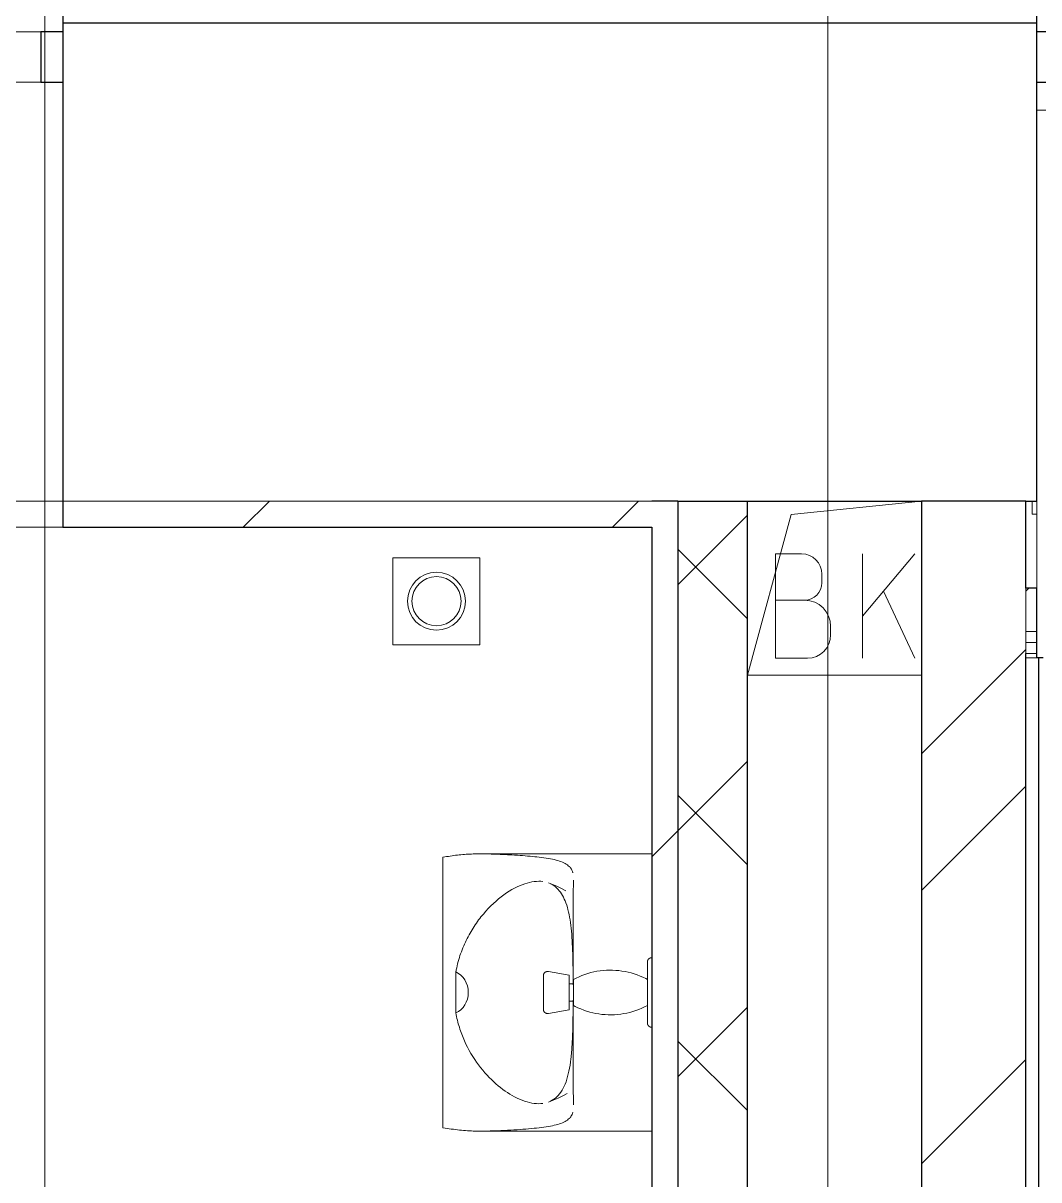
# Model space of a CAD drawing. Header units: millimetres. Extents: x -259809 to 472825, y -397243 to 31861.
# Drawn here: x 293846 to 295014, y -356433 to -355102 of the extents above; entities that cross this region are included whole.
import ezdxf

# ---------------------------------------------------------------- set-up
doc = ezdxf.new("R2010")
doc.units = ezdxf.units.MM
doc.linetypes.add('ADSK_Линия сетки', pattern=[25, 20, -2.5, 0, -2.5])
for name, color, linetype, lineweight in [('_ Окна', 252, 'Continuous', 30), ('Ограждение', 252, 'Continuous', 9), ('Оси', 252, 'Continuous', 9), ('Перекрытие', 252, 'Continuous', 18), ('Сантехника', 252, 'Continuous', 18), ('Стены внутренние', 252, 'Continuous', 18), ('Стены наружные', 252, 'Continuous', 18), ('Стены штриховка', 7, 'Continuous', 9)]:
    doc.layers.add(name, color=color, linetype=linetype, lineweight=lineweight)

# ---------------------------------------------------------------- blocks, each defined once
blk = doc.blocks.new('3 этаж')
at = {"color": 251, "lineweight": 18, "true_color": 0x636466}
for p, q in [((294729, -2978.6), (294878.8, -2963.4)), ((294678.8, -3163.4), (294729, -2978.6)), ((294741.1, -3023.9), (294711.1, -3023.9)), ((294711.1, -3023.9), (294711.1, -3143.9)), ((294871.1, -3023.9), (294811.1, -3095.4)), ((294811.1, -3143.9), (294811.1, -3023.9)), ((294764.5, -3057.2), (294764.5, -3047.2)), ((294871.1, -3143.9), (294835.2, -3066.8)), ((294744.5, -3077.2), (294711.1, -3077.2)), ((294774.5, -3117.2), (294774.5, -3107.2)), ((294711.1, -3143.9), (294747.8, -3143.9)), ((294878.8, -3163.4), (294678.8, -3163.4))]:
    blk.add_line(p, q, dxfattribs=at)
for centre, radius, start, end in [((294741.1, -3047.2), 23.3, 0, 90), ((294744.5, -3057.2), 20, 270, 0), ((294744.5, -3107.2), 30, 0, 90), ((294747.8, -3117.2), 26.7, 270, 0)]:
    blk.add_arc(centre, radius, start, end, dxfattribs=at)
at = {"layer": '_ Окна', "color": 251, "lineweight": 18, "true_color": 0x636466}
for p, q in [((293866.8, -2423.4), (293807.3, -2423.4)), ((293866.8, -2481.4), (293866.8, -2423.4)), ((293828.8, -2481.4), (293866.8, -2481.4))]:
    blk.add_line(p, q, dxfattribs=at)
at = {"layer": '_ Окна', "color": 251, "true_color": 0x636466}
for p, q in [((293891.8, -2423.4), (293866.8, -2423.4)), ((293866.8, -2423.4), (293866.8, -2481.4)), ((295036.4, -2423.4), (295011.4, -2423.4)), ((293866.8, -2481.4), (293891.8, -2481.4)), ((295011.4, -2481.4), (295036.4, -2481.4))]:
    blk.add_line(p, q, dxfattribs=at)
at = {"layer": 'Ограждение', "color": 251, "true_color": 0x636466}
for p, q in [((296711.4, -2513.4), (295011.4, -2513.4)), ((295011.4, -3063.4), (295011.4, -2963.4))]:
    blk.add_line(p, q, dxfattribs=at)
at = {"layer": 'Оси', "color": 251, "linetype": 'ADSK_Линия сетки', "ltscale": 200, "true_color": 0x636466}
for p, q in [((293871.4, -263.4), (293871.4, -30119.6)), ((294771.4, -263.4), (294771.4, -30119.6)), ((314038.7, -2963.4), (237099.1, -2963.4))]:
    blk.add_line(p, q, dxfattribs=at)
at = {"layer": 'Перекрытие', "color": 251, "true_color": 0x636466}
blk.add_line((294878.8, -3163.4), (294678.8, -3163.4), dxfattribs=at)
at = {"layer": 'Сантехника', "color": 251, "true_color": 0x636466}
for p, q in [((294271.4, -3028.4), (294271.4, -3128.4)), ((294371.4, -3028.4), (294271.4, -3028.4)), ((294371.4, -3128.4), (294371.4, -3028.4)), ((294271.4, -3128.4), (294371.4, -3128.4)), ((294328.8, -3684), (294328.8, -3372.9)), ((294568.8, -3369), (294371.7, -3369)), ((294454.1, -3403.9), (294450.1, -3402.4)), ((294459.6, -3406.2), (294454.1, -3403.9)), ((294465, -3408.8), (294459.6, -3406.2)), ((294470.2, -3411.6), (294465, -3408.8)), ((294478.6, -3418.4), (294478.6, -3519.8)), ((294563.8, -3493), (294563.9, -3492.8)), ((294563.8, -3493.2), (294563.8, -3493)), ((294563.8, -3493.4), (294563.8, -3493.2)), ((294563.8, -3493.5), (294563.8, -3493.4)), ((294563.8, -3493.4), (294563.8, -3493.5)), ((294563.8, -3493.6), (294563.8, -3493.5)), ((294563.8, -3493.5), (294563.8, -3493.6)), ((294563.8, -3493.7), (294563.8, -3493.6)), ((294563.8, -3493.6), (294563.8, -3493.7)), ((294563.8, -3494), (294563.8, -3493.7)), ((294563.8, -3493.7), (294563.8, -3493.9)), ((294563.8, -3493.9), (294563.8, -3494.1)), ((294563.8, -3494.2), (294563.8, -3494)), ((294563.8, -3494.1), (294563.8, -3494.4)), ((294563.8, -3494.5), (294563.8, -3494.2)), ((294563.8, -3494.4), (294563.8, -3494.8)), ((294563.8, -3494.9), (294563.8, -3494.5)), ((294563.8, -3494.8), (294563.8, -3495.2)), ((294563.8, -3495.3), (294563.8, -3494.9)), ((294563.8, -3495.2), (294563.8, -3495.7)), ((294563.8, -3495.8), (294563.8, -3495.3)), ((294563.8, -3495.7), (294563.8, -3496.2)), ((294563.8, -3496.4), (294563.8, -3495.8)), ((294563.8, -3496.2), (294563.8, -3496.8)), ((294563.8, -3496.9), (294563.8, -3496.4)), ((294563.8, -3496.8), (294563.8, -3497.4)), ((294563.8, -3497.6), (294563.8, -3496.9)), ((294563.8, -3497.4), (294563.8, -3498.1)), ((294563.8, -3498.3), (294563.8, -3497.6)), ((294563.8, -3498.1), (294563.8, -3498.8)), ((294563.8, -3499), (294563.8, -3498.3)), ((294563.8, -3498.8), (294563.8, -3499.6)), ((294563.8, -3499.8), (294563.8, -3499)), ((294563.9, -3492.5), (294564, -3492.3)), ((294563.9, -3492.6), (294563.9, -3492.5)), ((294563.9, -3492.8), (294563.9, -3492.6)), ((294564, -3492.1), (294564.1, -3491.9)), ((294564, -3492.3), (294564, -3492.1)), ((294564.1, -3491.7), (294564.2, -3491.5)), ((294564.1, -3491.9), (294564.1, -3491.7)), ((294564.2, -3491.5), (294564.3, -3491.3)), ((294564.3, -3491.3), (294564.4, -3491.1)), ((294564.4, -3491.1), (294564.5, -3491)), ((294564.5, -3491), (294564.6, -3490.8)), ((294564.6, -3490.8), (294564.7, -3490.6)), ((294564.7, -3490.6), (294564.8, -3490.5)), ((294564.8, -3490.5), (294564.9, -3490.3)), ((294564.9, -3490.3), (294565.1, -3490.1)), ((294565.1, -3490.1), (294565.2, -3490)), ((294565.2, -3490), (294565.3, -3489.9)), ((294565.3, -3489.9), (294565.5, -3489.7)), ((294565.5, -3489.7), (294565.6, -3489.6)), ((294565.6, -3489.6), (294565.8, -3489.5)), ((294565.8, -3489.5), (294566, -3489.3)), ((294566, -3489.3), (294566.1, -3489.2)), ((294566.1, -3489.2), (294566.3, -3489.1)), ((294566.3, -3489.1), (294566.5, -3489)), ((294566.5, -3489), (294566.6, -3488.9)), ((294566.6, -3488.9), (294566.8, -3488.9)), ((294566.8, -3488.9), (294567, -3488.8)), ((294567, -3488.8), (294567.2, -3488.7)), ((294567.2, -3488.7), (294567.4, -3488.7)), ((294567.4, -3488.7), (294567.6, -3488.6)), ((294567.6, -3488.6), (294567.8, -3488.6)), ((294567.8, -3488.6), (294568, -3488.5)), ((294568, -3488.5), (294568.2, -3488.5)), ((294568.2, -3488.5), (294568.4, -3488.5)), ((294568.4, -3488.5), (294568.6, -3488.5)), ((294568.6, -3488.5), (294568.8, -3488.4)), ((294568.8, -3488.4), (294568.8, -3488.4)), ((294343.7, -3528.4), (294343.7, -3504.9)), ((294444.3, -3508.4), (294444.4, -3508.2)), ((294444.3, -3508.6), (294444.3, -3508.4)), ((294444.3, -3508.8), (294444.3, -3508.6)), ((294444.3, -3509), (294444.3, -3508.8)), ((294444.3, -3509.2), (294444.3, -3509)), ((294444.3, -3509.3), (294444.3, -3509.2)), ((294444.3, -3509.2), (294444.3, -3509.2)), ((294444.3, -3509.2), (294444.3, -3509.2)), ((294444.3, -3509.2), (294444.3, -3509.3)), ((294444.3, -3509.4), (294444.3, -3509.3)), ((294444.3, -3509.3), (294444.3, -3509.3)), ((294444.3, -3509.3), (294444.3, -3509.4)), ((294444.3, -3509.5), (294444.3, -3509.4)), ((294444.3, -3509.4), (294444.3, -3509.6)), ((294444.3, -3509.6), (294444.3, -3509.5)), ((294444.3, -3509.8), (294444.3, -3509.6)), ((294444.3, -3509.6), (294444.3, -3509.7)), ((294444.3, -3509.7), (294444.3, -3509.9)), ((294444.3, -3510), (294444.3, -3509.8)), ((294444.3, -3509.9), (294444.3, -3510.2)), ((294444.3, -3510.2), (294444.3, -3510)), ((294444.3, -3510.5), (294444.3, -3510.2)), ((294444.3, -3510.2), (294444.3, -3510.4)), ((294444.3, -3510.4), (294444.3, -3510.7)), ((294444.3, -3510.8), (294444.3, -3510.5)), ((294444.3, -3510.7), (294444.3, -3511)), ((294444.3, -3511.1), (294444.3, -3510.8)), ((294444.3, -3511), (294444.3, -3511.4)), ((294444.3, -3511.5), (294444.3, -3511.1)), ((294444.3, -3511.4), (294444.3, -3511.7)), ((294444.3, -3511.8), (294444.3, -3511.5)), ((294444.3, -3511.7), (294444.3, -3512.1)), ((294444.3, -3512.2), (294444.3, -3511.8)), ((294444.3, -3512.1), (294444.3, -3512.6)), ((294444.3, -3512.7), (294444.3, -3512.2)), ((294444.3, -3512.6), (294444.3, -3513)), ((294444.4, -3508), (294444.5, -3507.8)), ((294444.4, -3508.2), (294444.4, -3508)), ((294444.5, -3507.6), (294444.6, -3507.4)), ((294444.5, -3507.8), (294444.5, -3507.6)), ((294444.6, -3507.4), (294444.7, -3507.2)), ((294444.7, -3507.2), (294444.8, -3507.1)), ((294444.8, -3506.9), (294444.9, -3506.7)), ((294444.8, -3507.1), (294444.8, -3506.9)), ((294444.9, -3506.7), (294445, -3506.5)), ((294445, -3506.5), (294445.2, -3506.4)), ((294445.2, -3506.4), (294445.3, -3506.2)), ((294445.3, -3506.2), (294445.4, -3506)), ((294445.4, -3506), (294445.5, -3505.9)), ((294445.5, -3505.9), (294445.7, -3505.7)), ((294445.7, -3505.7), (294445.8, -3505.6)), ((294445.8, -3505.6), (294445.9, -3505.5)), ((294445.9, -3505.5), (294446.1, -3505.3)), ((294446.1, -3505.3), (294446.2, -3505.2)), ((294446.2, -3505.2), (294446.4, -3505.1)), ((294446.4, -3505.1), (294446.6, -3505)), ((294446.6, -3505), (294446.7, -3504.9)), ((294446.7, -3504.9), (294446.9, -3504.8)), ((294446.9, -3504.8), (294447.1, -3504.7)), ((294447.1, -3504.7), (294447.3, -3504.6)), ((294447.3, -3504.6), (294447.5, -3504.5)), ((294447.5, -3504.5), (294447.7, -3504.5)), ((294447.7, -3504.5), (294447.8, -3504.4)), ((294447.8, -3504.4), (294448, -3504.4)), ((294448, -3504.4), (294448.2, -3504.3)), ((294448.2, -3504.3), (294448.4, -3504.3)), ((294448.4, -3504.3), (294448.6, -3504.2)), ((294448.6, -3504.2), (294448.8, -3504.2)), ((294448.8, -3504.2), (294449, -3504.2)), ((294449, -3504.2), (294449.2, -3504.2)), ((294449.2, -3504.2), (294449.4, -3504.2)), ((294449.4, -3504.2), (294449.6, -3504.2)), ((294449.6, -3504.2), (294449.8, -3504.2)), ((294449.8, -3504.2), (294450, -3504.2)), ((294450, -3504.2), (294450.1, -3504.3)), ((294473.8, -3508.4), (294450.1, -3504.3)), ((294473.8, -3528.4), (294473.8, -3508.4)), ((294478.4, -3504.6), (294478.4, -3519.8)), ((294478.8, -3513.4), (294482, -3511.8)), ((294482, -3511.8), (294485.3, -3510.3)), ((294485.3, -3510.3), (294488.6, -3508.9)), ((294488.6, -3508.9), (294492, -3507.7)), ((294492, -3507.7), (294495.4, -3506.6)), ((294495.4, -3506.6), (294498.9, -3505.6)), ((294498.9, -3505.6), (294502.4, -3504.8)), ((294502.4, -3504.8), (294505.9, -3504.1)), ((294505.9, -3504.1), (294509.5, -3503.6)), ((294509.5, -3503.6), (294513.1, -3503.2)), ((294513.1, -3503.2), (294516.7, -3502.9)), ((294516.7, -3502.9), (294520.3, -3502.8)), ((294520.3, -3502.8), (294523.9, -3502.8)), ((294523.9, -3502.8), (294527.5, -3503)), ((294527.5, -3503), (294531, -3503.3)), ((294531, -3503.3), (294534.6, -3503.8)), ((294534.6, -3503.8), (294538.2, -3504.4)), ((294538.2, -3504.4), (294541.7, -3505.1)), ((294541.7, -3505.1), (294545.2, -3506)), ((294545.2, -3506), (294548.6, -3507)), ((294548.6, -3507), (294552, -3508.2)), ((294552, -3508.2), (294555.4, -3509.5)), ((294555.4, -3509.5), (294558.7, -3510.9)), ((294558.7, -3510.9), (294561.9, -3512.5)), ((294561.9, -3512.5), (294563.8, -3513.4)), ((294563.8, -3499.6), (294563.8, -3500.4)), ((294563.8, -3500.6), (294563.8, -3499.8)), ((294563.8, -3500.4), (294563.8, -3501.2)), ((294563.8, -3501.5), (294563.8, -3500.6)), ((294563.8, -3501.2), (294563.8, -3502.1)), ((294563.8, -3502.4), (294563.8, -3501.5)), ((294563.8, -3502.1), (294563.8, -3503.1)), ((294563.8, -3503.3), (294563.8, -3502.4)), ((294563.8, -3503.1), (294563.8, -3504.1)), ((294563.8, -3504.3), (294563.8, -3503.3)), ((294563.8, -3504.1), (294563.8, -3505.1)), ((294563.8, -3505.4), (294563.8, -3504.3)), ((294563.8, -3505.1), (294563.8, -3506.1)), ((294563.8, -3506.4), (294563.8, -3505.4)), ((294563.8, -3506.1), (294563.8, -3507.2)), ((294563.8, -3507.5), (294563.8, -3506.4)), ((294563.8, -3507.2), (294563.8, -3508.4)), ((294563.8, -3508.7), (294563.8, -3507.5)), ((294563.8, -3508.4), (294563.8, -3509.5)), ((294563.8, -3509.9), (294563.8, -3508.7)), ((294563.8, -3509.5), (294563.8, -3510.7)), ((294563.8, -3511.1), (294563.8, -3509.9)), ((294563.8, -3510.7), (294563.8, -3511.9)), ((294563.8, -3512.3), (294563.8, -3511.1)), ((294563.8, -3511.9), (294563.8, -3513.2)), ((294444.3, -3513.1), (294444.3, -3512.7)), ((294444.3, -3513), (294444.3, -3513.5)), ((294444.3, -3513.6), (294444.3, -3513.1)), ((294444.3, -3513.5), (294444.3, -3514)), ((294444.3, -3514.1), (294444.3, -3513.6)), ((294444.3, -3514), (294444.3, -3514.5)), ((294444.3, -3514.6), (294444.3, -3514.1)), ((294444.3, -3514.5), (294444.3, -3515)), ((294444.3, -3515.2), (294444.3, -3514.6)), ((294444.3, -3515), (294444.3, -3515.6)), ((294444.3, -3515.8), (294444.3, -3515.2)), ((294444.3, -3515.6), (294444.3, -3516.2)), ((294444.3, -3516.3), (294444.3, -3515.8)), ((294444.3, -3516.2), (294444.3, -3516.8)), ((294444.3, -3516.9), (294444.3, -3516.3)), ((294444.3, -3516.8), (294444.3, -3517.4)), ((294444.3, -3517.6), (294444.3, -3516.9)), ((294444.3, -3517.4), (294444.3, -3518)), ((294444.3, -3518.2), (294444.3, -3517.6)), ((294444.3, -3518), (294444.3, -3518.7)), ((294444.3, -3518.9), (294444.3, -3518.2)), ((294444.3, -3518.7), (294444.3, -3519.4)), ((294444.3, -3519.6), (294444.3, -3518.9)), ((294444.3, -3519.4), (294444.3, -3520.1)), ((294444.3, -3520.2), (294444.3, -3519.6)), ((294444.3, -3520.1), (294444.3, -3520.8)), ((294444.3, -3520.9), (294444.3, -3520.2)), ((294444.3, -3520.8), (294444.3, -3521.5)), ((294444.3, -3521.7), (294444.3, -3520.9)), ((294444.3, -3521.5), (294444.3, -3522.2)), ((294444.3, -3522.4), (294444.3, -3521.7)), ((294444.3, -3522.2), (294444.3, -3522.9)), ((294444.3, -3523.1), (294444.3, -3522.4)), ((294444.3, -3522.9), (294444.3, -3523.7)), ((294444.3, -3523.9), (294444.3, -3523.1)), ((294444.3, -3523.7), (294444.3, -3524.4)), ((294444.3, -3524.6), (294444.3, -3523.9)), ((294444.3, -3524.4), (294444.3, -3525.2)), ((294444.3, -3525.4), (294444.3, -3524.6)), ((294444.3, -3525.2), (294444.3, -3525.9)), ((294444.3, -3526.1), (294444.3, -3525.4)), ((294478.8, -3518.4), (294473.8, -3518.4)), ((294478.8, -3513.4), (294478.8, -3528.4)), ((294563.8, -3513.2), (294563.8, -3514.5)), ((294563.8, -3514.5), (294563.8, -3515.8)), ((294563.8, -3515.8), (294563.8, -3517.1)), ((294563.8, -3517.1), (294563.8, -3518.4)), ((294563.8, -3518.4), (294563.8, -3519.8)), ((294563.8, -3519.8), (294563.8, -3521.1)), ((294563.8, -3521.1), (294563.8, -3522.5)), ((294563.8, -3522.5), (294563.8, -3523.9)), ((294563.8, -3523.9), (294563.8, -3525.3)), ((294563.8, -3525.3), (294563.8, -3526.7)), ((294343.7, -3552), (294343.7, -3528.4)), ((294444.3, -3525.9), (294444.3, -3526.7)), ((294444.3, -3526.9), (294444.3, -3526.1)), ((294444.3, -3526.7), (294444.3, -3527.5)), ((294444.3, -3527.7), (294444.3, -3526.9)), ((294444.3, -3527.5), (294444.3, -3528.2)), ((294444.3, -3528.4), (294444.3, -3527.7)), ((294444.3, -3528.2), (294444.3, -3528.4)), ((294444.3, -3528.4), (294444.3, -3529.2)), ((294444.3, -3528.7), (294444.3, -3528.4)), ((294444.3, -3529.4), (294444.3, -3528.7)), ((294444.3, -3529.2), (294444.3, -3530)), ((294444.3, -3530.2), (294444.3, -3529.4)), ((294444.3, -3530), (294444.3, -3530.7)), ((294444.3, -3531), (294444.3, -3530.2)), ((294444.3, -3530.7), (294444.3, -3531.5)), ((294444.3, -3531.7), (294444.3, -3531)), ((294444.3, -3531.5), (294444.3, -3532.3)), ((294444.3, -3532.5), (294444.3, -3531.7)), ((294444.3, -3532.3), (294444.3, -3533)), ((294444.3, -3533.2), (294444.3, -3532.5)), ((294444.3, -3533), (294444.3, -3533.8)), ((294444.3, -3534), (294444.3, -3533.2)), ((294444.3, -3533.8), (294444.3, -3534.5)), ((294444.3, -3534.7), (294444.3, -3534)), ((294444.3, -3534.5), (294444.3, -3535.2)), ((294444.3, -3535.4), (294444.3, -3534.7)), ((294444.3, -3535.2), (294444.3, -3535.9)), ((294444.3, -3536.1), (294444.3, -3535.4)), ((294444.3, -3535.9), (294444.3, -3536.6)), ((294444.3, -3536.8), (294444.3, -3536.1)), ((294444.3, -3536.6), (294444.3, -3537.3)), ((294444.3, -3537.5), (294444.3, -3536.8)), ((294444.3, -3537.3), (294444.3, -3538)), ((294444.3, -3538.2), (294444.3, -3537.5)), ((294444.3, -3538), (294444.3, -3538.7)), ((294444.3, -3538.8), (294444.3, -3538.2)), ((294444.3, -3538.7), (294444.3, -3539.3)), ((294444.3, -3539.5), (294444.3, -3538.8)), ((294473.8, -3548.4), (294473.8, -3528.4)), ((294473.8, -3538.4), (294478.8, -3538.4)), ((294478.4, -3537.1), (294478.4, -3552.3)), ((294478.6, -3537.1), (294478.6, -3638.4)), ((294478.8, -3528.4), (294478.8, -3543.4)), ((294563.8, -3526.7), (294563.8, -3528.1)), ((294563.8, -3528.1), (294563.8, -3528.4)), ((294563.8, -3528.4), (294563.8, -3529.8)), ((294563.8, -3529.8), (294563.8, -3531.2)), ((294563.8, -3531.2), (294563.8, -3532.6)), ((294563.8, -3532.6), (294563.8, -3534)), ((294563.8, -3534), (294563.8, -3535.4)), ((294563.8, -3535.4), (294563.8, -3536.8)), ((294563.8, -3536.8), (294563.8, -3538.1)), ((294563.8, -3538.1), (294563.8, -3539.5)), ((294444.3, -3539.3), (294444.3, -3539.9)), ((294444.3, -3540.1), (294444.3, -3539.5)), ((294444.3, -3539.9), (294444.3, -3540.5)), ((294444.3, -3540.7), (294444.3, -3540.1)), ((294444.3, -3540.5), (294444.3, -3541.1)), ((294444.3, -3541.3), (294444.3, -3540.7)), ((294444.3, -3541.1), (294444.3, -3541.7)), ((294444.3, -3541.9), (294444.3, -3541.3)), ((294444.3, -3541.7), (294444.3, -3542.3)), ((294444.3, -3542.4), (294444.3, -3541.9)), ((294444.3, -3542.3), (294444.3, -3542.8)), ((294444.3, -3542.9), (294444.3, -3542.4)), ((294444.3, -3542.8), (294444.3, -3543.3)), ((294444.3, -3543.4), (294444.3, -3542.9)), ((294444.3, -3543.3), (294444.3, -3543.8)), ((294444.3, -3543.9), (294444.3, -3543.4)), ((294444.3, -3543.8), (294444.3, -3544.2)), ((294444.3, -3544.3), (294444.3, -3543.9)), ((294444.3, -3544.2), (294444.3, -3544.6)), ((294444.3, -3544.8), (294444.3, -3544.3)), ((294444.3, -3544.6), (294444.3, -3545)), ((294444.3, -3545.2), (294444.3, -3544.8)), ((294444.3, -3545), (294444.3, -3545.4)), ((294444.3, -3545.5), (294444.3, -3545.2)), ((294444.3, -3545.4), (294444.3, -3545.8)), ((294444.3, -3545.9), (294444.3, -3545.5)), ((294444.3, -3545.8), (294444.3, -3546.1)), ((294444.3, -3546.2), (294444.3, -3545.9)), ((294444.3, -3546.1), (294444.3, -3546.4)), ((294444.3, -3546.5), (294444.3, -3546.2)), ((294444.3, -3546.4), (294444.3, -3546.7)), ((294444.3, -3546.7), (294444.3, -3546.5)), ((294444.3, -3546.7), (294444.3, -3546.9)), ((294444.3, -3546.9), (294444.3, -3546.7)), ((294444.3, -3546.9), (294444.3, -3547.1)), ((294444.3, -3547.1), (294444.3, -3546.9)), ((294444.3, -3547.1), (294444.3, -3547.3)), ((294444.3, -3547.3), (294444.3, -3547.1)), ((294444.3, -3547.3), (294444.3, -3547.4)), ((294444.3, -3547.4), (294444.3, -3547.3)), ((294444.3, -3547.4), (294444.3, -3547.5)), ((294444.3, -3547.6), (294444.3, -3547.4)), ((294444.3, -3547.5), (294444.3, -3547.6)), ((294444.3, -3547.6), (294444.3, -3547.7)), ((294444.3, -3547.7), (294444.3, -3547.6)), ((294444.3, -3547.6), (294444.3, -3547.6)), ((294444.3, -3547.8), (294444.3, -3547.7)), ((294444.3, -3547.7), (294444.3, -3547.7)), ((294444.3, -3547.7), (294444.3, -3547.7)), ((294444.3, -3548), (294444.3, -3547.8)), ((294444.3, -3548.2), (294444.3, -3548)), ((294444.3, -3548.4), (294444.3, -3548.2)), ((294444.4, -3548.6), (294444.3, -3548.4)), ((294444.4, -3548.8), (294444.4, -3548.6)), ((294444.5, -3549), (294444.4, -3548.8)), ((294444.5, -3549.2), (294444.5, -3549)), ((294444.6, -3549.4), (294444.5, -3549.2)), ((294444.6, -3549.6), (294444.6, -3549.4)), ((294444.7, -3549.8), (294444.6, -3549.6)), ((294444.8, -3549.9), (294444.7, -3549.8)), ((294444.9, -3550.1), (294444.8, -3549.9)), ((294445, -3550.3), (294444.9, -3550.1)), ((294445.1, -3550.5), (294445, -3550.3)), ((294445.2, -3550.6), (294445.1, -3550.5)), ((294445.3, -3550.8), (294445.2, -3550.6)), ((294445.5, -3550.9), (294445.3, -3550.8)), ((294445.6, -3551.1), (294445.5, -3550.9)), ((294445.7, -3551.2), (294445.6, -3551.1)), ((294445.9, -3551.4), (294445.7, -3551.2)), ((294446, -3551.5), (294445.9, -3551.4)), ((294446.2, -3551.6), (294446, -3551.5)), ((294446.4, -3551.7), (294446.2, -3551.6)), ((294446.5, -3551.9), (294446.4, -3551.7)), ((294446.7, -3552), (294446.5, -3551.9)), ((294446.9, -3552.1), (294446.7, -3552)), ((294447, -3552.2), (294446.9, -3552.1)), ((294447.2, -3552.2), (294447, -3552.2)), ((294447.4, -3552.3), (294447.2, -3552.2)), ((294447.6, -3552.4), (294447.4, -3552.3)), ((294447.8, -3552.5), (294447.6, -3552.4)), ((294448, -3552.5), (294447.8, -3552.5)), ((294450.1, -3552.6), (294473.8, -3548.4)), ((294480.7, -3544.4), (294478.8, -3543.4)), ((294484, -3546), (294480.7, -3544.4)), ((294487.3, -3547.4), (294484, -3546)), ((294490.6, -3548.7), (294487.3, -3547.4)), ((294494, -3549.9), (294490.6, -3548.7)), ((294497.5, -3550.9), (294494, -3549.9)), ((294501, -3551.8), (294497.5, -3550.9)), ((294504.5, -3552.5), (294501, -3551.8)), ((294540.2, -3552.1), (294536.7, -3552.8)), ((294543.7, -3551.3), (294540.2, -3552.1)), ((294547.2, -3550.3), (294543.7, -3551.3)), ((294550.6, -3549.2), (294547.2, -3550.3)), ((294554, -3548), (294550.6, -3549.2)), ((294557.3, -3546.6), (294554, -3548)), ((294560.6, -3545.1), (294557.3, -3546.6)), ((294563.8, -3543.4), (294560.6, -3545.1)), ((294563.8, -3539.5), (294563.8, -3540.8)), ((294563.8, -3540.8), (294563.8, -3542.1)), ((294563.8, -3542.1), (294563.8, -3543.4)), ((294563.8, -3543.4), (294563.8, -3544.6)), ((294563.8, -3544.9), (294563.8, -3543.7)), ((294563.8, -3544.6), (294563.8, -3545.8)), ((294563.8, -3546.2), (294563.8, -3544.9)), ((294563.8, -3545.8), (294563.8, -3547)), ((294563.8, -3547.4), (294563.8, -3546.2)), ((294563.8, -3547), (294563.8, -3548.2)), ((294563.8, -3548.5), (294563.8, -3547.4)), ((294563.8, -3548.2), (294563.8, -3549.3)), ((294563.8, -3549.6), (294563.8, -3548.5)), ((294563.8, -3549.3), (294563.8, -3550.5)), ((294563.8, -3550.7), (294563.8, -3549.6)), ((294563.8, -3550.5), (294563.8, -3551.5)), ((294563.8, -3551.8), (294563.8, -3550.7)), ((294563.8, -3551.5), (294563.8, -3552.6)), ((294563.8, -3552.8), (294563.8, -3551.8)), ((294448.2, -3552.6), (294448, -3552.5)), ((294448.4, -3552.6), (294448.2, -3552.6)), ((294448.6, -3552.6), (294448.4, -3552.6)), ((294448.8, -3552.7), (294448.6, -3552.6)), ((294449, -3552.7), (294448.8, -3552.7)), ((294449.2, -3552.7), (294449, -3552.7)), ((294449.4, -3552.7), (294449.2, -3552.7)), ((294449.6, -3552.7), (294449.4, -3552.7)), ((294449.8, -3552.7), (294449.6, -3552.7)), ((294449.9, -3552.7), (294449.8, -3552.7)), ((294450.1, -3552.6), (294449.9, -3552.7)), ((294508, -3553.1), (294504.5, -3552.5)), ((294511.6, -3553.6), (294508, -3553.1)), ((294515.2, -3553.9), (294511.6, -3553.6)), ((294518.8, -3554.1), (294515.2, -3553.9)), ((294522.4, -3554.1), (294518.8, -3554.1)), ((294526, -3554), (294522.4, -3554.1)), ((294529.6, -3553.7), (294526, -3554)), ((294533.2, -3553.3), (294529.6, -3553.7)), ((294536.7, -3552.8), (294533.2, -3553.3)), ((294563.8, -3552.6), (294563.8, -3553.6)), ((294563.8, -3553.8), (294563.8, -3552.8)), ((294563.8, -3553.6), (294563.8, -3554.5)), ((294563.8, -3554.8), (294563.8, -3553.8)), ((294563.8, -3554.5), (294563.8, -3555.4)), ((294563.8, -3555.7), (294563.8, -3554.8)), ((294563.8, -3555.4), (294563.8, -3556.3)), ((294563.8, -3556.5), (294563.8, -3555.7)), ((294563.8, -3556.3), (294563.8, -3557.1)), ((294563.8, -3557.3), (294563.8, -3556.5)), ((294563.8, -3557.1), (294563.8, -3557.9)), ((294563.8, -3558.1), (294563.8, -3557.3)), ((294563.8, -3557.9), (294563.8, -3558.6)), ((294563.8, -3558.8), (294563.8, -3558.1)), ((294563.8, -3558.6), (294563.8, -3559.3)), ((294563.8, -3559.5), (294563.8, -3558.8)), ((294563.8, -3559.3), (294563.8, -3559.9)), ((294563.8, -3560.1), (294563.8, -3559.5)), ((294563.8, -3559.9), (294563.8, -3560.5)), ((294563.8, -3560.7), (294563.8, -3560.1)), ((294563.8, -3560.5), (294563.8, -3561.1)), ((294563.8, -3561.2), (294563.8, -3560.7)), ((294563.8, -3561.1), (294563.8, -3561.5)), ((294563.8, -3561.7), (294563.8, -3561.2)), ((294563.8, -3561.5), (294563.8, -3562)), ((294563.8, -3562.1), (294563.8, -3561.7)), ((294563.8, -3562), (294563.8, -3562.3)), ((294563.8, -3562.4), (294563.8, -3562.1)), ((294563.8, -3562.3), (294563.8, -3562.7)), ((294563.8, -3562.7), (294563.8, -3562.4)), ((294563.8, -3562.7), (294563.8, -3562.9)), ((294563.8, -3563), (294563.8, -3562.7)), ((294563.8, -3562.9), (294563.8, -3563.1)), ((294563.8, -3563.2), (294563.8, -3563)), ((294563.8, -3563.1), (294563.8, -3563.3)), ((294563.8, -3563.3), (294563.8, -3563.2)), ((294563.8, -3563.3), (294563.8, -3563.4)), ((294563.8, -3563.4), (294563.8, -3563.3)), ((294563.8, -3563.5), (294563.8, -3563.4)), ((294563.8, -3563.4), (294563.8, -3563.4)), ((294563.8, -3563.4), (294563.8, -3563.4)), ((294563.8, -3563.7), (294563.8, -3563.5)), ((294563.8, -3563.9), (294563.8, -3563.7)), ((294563.9, -3564.1), (294563.8, -3563.9)), ((294563.9, -3564.3), (294563.9, -3564.1)), ((294563.9, -3564.5), (294563.9, -3564.3)), ((294564, -3564.7), (294563.9, -3564.5)), ((294564, -3564.9), (294564, -3564.7)), ((294564.1, -3565.1), (294564, -3564.9)), ((294564.2, -3565.3), (294564.1, -3565.1)), ((294564.2, -3565.4), (294564.2, -3565.3)), ((294564.3, -3565.6), (294564.2, -3565.4)), ((294564.4, -3565.8), (294564.3, -3565.6)), ((294564.5, -3566), (294564.4, -3565.8)), ((294564.6, -3566.1), (294564.5, -3566)), ((294564.7, -3566.3), (294564.6, -3566.1)), ((294564.8, -3566.5), (294564.7, -3566.3)), ((294565, -3566.6), (294564.8, -3566.5)), ((294565.1, -3566.8), (294565, -3566.6)), ((294565.2, -3566.9), (294565.1, -3566.8)), ((294565.4, -3567.1), (294565.2, -3566.9)), ((294565.5, -3567.2), (294565.4, -3567.1)), ((294565.7, -3567.3), (294565.5, -3567.2)), ((294565.8, -3567.5), (294565.7, -3567.3)), ((294566, -3567.6), (294565.8, -3567.5)), ((294566.2, -3567.7), (294566, -3567.6)), ((294566.3, -3567.8), (294566.2, -3567.7)), ((294566.5, -3567.9), (294566.3, -3567.8)), ((294566.7, -3568), (294566.5, -3567.9)), ((294566.9, -3568), (294566.7, -3568)), ((294567.1, -3568.1), (294566.9, -3568)), ((294567.2, -3568.2), (294567.1, -3568.1)), ((294567.4, -3568.2), (294567.2, -3568.2)), ((294567.6, -3568.3), (294567.4, -3568.2)), ((294567.8, -3568.3), (294567.6, -3568.3)), ((294568, -3568.4), (294567.8, -3568.3)), ((294568.2, -3568.4), (294568, -3568.4)), ((294568.4, -3568.4), (294568.2, -3568.4)), ((294568.6, -3568.4), (294568.4, -3568.4)), ((294568.8, -3568.4), (294568.6, -3568.4)), ((294466.5, -3647.3), (294471.6, -3644.5)), ((294450.1, -3654.5), (294455.7, -3652.3)), ((294455.7, -3652.3), (294461.2, -3649.9)), ((294461.2, -3649.9), (294466.5, -3647.3)), ((294371.7, -3687.9), (294568.8, -3687.9))]:
    blk.add_line(p, q, dxfattribs=at)
for radius, start, end in [(33.3, 0, 180), (28.3, 0, 180), (33.3, 180, 0), (28.3, 180, 0)]:
    blk.add_arc((294321.4, -3078.4), radius, start, end, dxfattribs=at)
for major_axis, start_param, end_param in [((0, 25), 4.712389, 5.943447), ((0, -25), 0.339739, 1.570796)]:
    blk.add_ellipse((294336.5, -3528.4), major_axis=major_axis, ratio=0.859293, start_param=start_param, end_param=end_param, dxfattribs=at)
for points, knots in [([(294328.8, -3372.9), (294334.5, -3371.9), (294345.6, -3370.2), (294359, -3369.2), (294369.3, -3368.9), (294376.8, -3369), (294384.1, -3369.2), (294391.3, -3369.4), (294398.2, -3369.7), (294407.1, -3370.2), (294417.6, -3370.8), (294429.1, -3371.7), (294440.1, -3372.8), (294450.2, -3374.2), (294459.1, -3376.1), (294466.5, -3378.4), (294471.2, -3381), (294473.7, -3383.2), (294475, -3384.5), (294475.8, -3385.6), (294476.6, -3386.7), (294477.2, -3387.8), (294477.6, -3388.9), (294477.9, -3389.8), (294478, -3390.3), (294478.1, -3390.6), (294478.1, -3390.7)], [-1, -1, -1, -1, -0.9416667, -0.8833333, -0.8541667, -0.825, -0.7958333, -0.7666667, -0.7375, -0.7083333, -0.65, -0.5916667, -0.5333333, -0.4666667, -0.4, -0.3333333, -0.2666667, -0.2333333, -0.2166667, -0.2, -0.1833333, -0.1666667, -0.15, -0.1416667, -0.1375, -0.1333333, -0.1333333, -0.1333333, -0.1333333]), ([(294343.7, -3504.9), (294344.8, -3498.4), (294348, -3485.9), (294355.3, -3468.2), (294364.5, -3452.1), (294378.7, -3433.1), (294398.9, -3414.5), (294423.3, -3401.7), (294437.5, -3400), (294443.8, -3400.8)], [0, 0, 0, 0, 0.0526316, 0.1052632, 0.1578947, 0.2105263, 0.3157895, 0.4210526, 0.5263158, 0.5263158, 0.5263158, 0.5263158]), ([(294452.5, -3403.4), (294455.2, -3404.6), (294461.9, -3409.3), (294470, -3422), (294475.4, -3443.8), (294477.4, -3467.1), (294478.2, -3488), (294478.4, -3498.9), (294478.4, -3504.6)], [0.5789474, 0.5789474, 0.5789474, 0.5789474, 0.6315789, 0.7236842, 0.8157895, 0.9078947, 0.9539474, 1, 1, 1, 1]), ([(294478.8, -3399.2), (294478.8, -3399.3), (294478.8, -3399.6), (294478.8, -3400.2), (294478.8, -3401.3), (294478.8, -3402.9), (294478.8, -3405.1), (294478.7, -3408.2), (294478.7, -3412.5), (294478.7, -3416.4), (294478.6, -3418.4)], [-0.06666667, -0.06666667, -0.06666667, -0.06666667, -0.06458333, -0.0625, -0.05833333, -0.05, -0.04166667, -0.03333333, -0.01666667, 0, 0, 0, 0]), ([(294443.8, -3656.1), (294440.6, -3656.5), (294430.6, -3656.5), (294412.3, -3650.3), (294389.6, -3634.7), (294369.2, -3612.8), (294355.3, -3589.5), (294347.4, -3568.6), (294344.7, -3557.7), (294343.7, -3552)], [0.4736842, 0.4736842, 0.4736842, 0.4736842, 0.5263158, 0.6315789, 0.7236842, 0.8157895, 0.9078947, 0.9539474, 1, 1, 1, 1]), ([(294478.4, -3552.3), (294478.3, -3558.8), (294478.1, -3571.2), (294477.4, -3588.9), (294476.1, -3605), (294473.1, -3624), (294466.7, -3642.5), (294457.9, -3651), (294452.5, -3653.5)], [0, 0, 0, 0, 0.0526316, 0.1052632, 0.1578947, 0.2105263, 0.3157895, 0.4210526, 0.4210526, 0.4210526, 0.4210526]), ([(294478.6, -3638.4), (294478.7, -3641.5), (294478.7, -3645.8), (294478.8, -3650.7), (294478.8, -3654), (294478.8, -3656.2), (294478.8, -3657.4), (294478.8, -3657.7), (294478.8, -3657.8)], [-1, -1, -1, -1, -0.975, -0.9625, -0.95, -0.9375, -0.934375, -0.9328125, -0.9328125, -0.9328125, -0.9328125]), ([(294478.1, -3666.2), (294478.1, -3666.2), (294478.1, -3666.4), (294478, -3666.9), (294477.7, -3667.8), (294477.3, -3668.7), (294476.9, -3669.6), (294476.4, -3670.4), (294475.8, -3671.4), (294475, -3672.4), (294473.7, -3673.7), (294471.2, -3675.9), (294466.5, -3678.4), (294459.1, -3680.8), (294450.2, -3682.7), (294439.6, -3684.1), (294427.6, -3685.3), (294414.2, -3686.3), (294399.4, -3687.1), (294385.9, -3687.7), (294374.6, -3687.9), (294363.1, -3687.9), (294348, -3687), (294335.3, -3685.1), (294328.8, -3684)], [-0.8666667, -0.8666667, -0.8666667, -0.8666667, -0.865625, -0.8625, -0.85, -0.8375, -0.825, -0.8125, -0.8, -0.7833333, -0.7666667, -0.7333333, -0.6666667, -0.6, -0.5333333, -0.4666667, -0.4, -0.3333333, -0.2666667, -0.2, -0.1666667, -0.1333333, -0.0666667, 0, 0, 0, 0])]:
    blk.add_open_spline(points, degree=3, knots=knots, dxfattribs=at)
at = {"layer": 'Стены внутренние', "color": 251, "lineweight": 30, "true_color": 0x636466}
for p, q in [((293891.8, -2261.4), (293891.8, -2963.4)), ((295011.4, -2963.4), (295011.4, -2261.4)), ((295011.4, -2413.4), (293891.8, -2413.4)), ((294598.8, -2963.4), (294878.8, -2963.4)), ((294998.8, -2963.4), (295011.4, -2963.4))]:
    blk.add_line(p, q, dxfattribs=at)
at = {"layer": 'Стены внутренние', "color": 251, "true_color": 0x636466}
blk.add_line((293891.8, -2963.4), (294568.8, -2963.4), dxfattribs=at)
at = {"layer": 'Стены наружные', "color": 251, "lineweight": 30, "true_color": 0x636466}
for p, q in [((293891.8, -2963.4), (293891.8, -2993.4)), ((294598.8, -2963.4), (294568.8, -2963.4)), ((294598.8, -2963.4), (294598.8, -7018.4)), ((294678.8, -7018.4), (294678.8, -2963.4)), ((294878.8, -2963.4), (294878.8, -7018.4)), ((294998.8, -2963.4), (294878.8, -2963.4)), ((294998.8, -3063.4), (294998.8, -2963.4)), ((293891.8, -2993.4), (294568.8, -2993.4)), ((294568.8, -2993.4), (294568.8, -6988.4)), ((295011.4, -3063.4), (294998.8, -3063.4)), ((295011.4, -3143.4), (295011.4, -3063.4)), ((294998.8, -9143.4), (294998.8, -3138.4)), ((295018.8, -3143.4), (295011.4, -3143.4)), ((295013.8, -9128.4), (295013.8, -3143.4))]:
    blk.add_line(p, q, dxfattribs=at)
at = {"layer": 'Стены наружные', "color": 251, "linetype": 'Continuous', "lineweight": 9, "true_color": 0x636466}
for p, q in [((294099.3, -2993.4), (294129.3, -2963.4)), ((294523.6, -2993.4), (294553.6, -2963.4)), ((294598.8, -3059.6), (294678.8, -2979.6)), ((294678.8, -3098.7), (294598.8, -3018.7)), ((294998.8, -3066.8), (295002.2, -3063.4)), ((294878.8, -3253.9), (294998.8, -3133.9)), ((294598.8, -3342.5), (294678.8, -3262.5)), ((294878.8, -3411.1), (294998.8, -3291.1)), ((294678.8, -3381.5), (294598.8, -3301.5)), ((294568.8, -3372.5), (294598.8, -3342.5)), ((294598.8, -3625.3), (294678.8, -3545.3)), ((294678.8, -3664.3), (294598.8, -3584.3)), ((294878.8, -3725.4), (294998.8, -3605.4))]:
    blk.add_line(p, q, dxfattribs=at)
at = {"layer": 'Стены наружные', "color": 251, "true_color": 0x636466}
for p, q in [((295006.3, -2963.4), (295006.3, -2978.4)), ((295011.4, -2978.4), (295006.3, -2978.4)), ((293891.8, -2993.4), (292241.8, -2993.4))]:
    blk.add_line(p, q, dxfattribs=at)
at = {"layer": 'Стены штриховка', "color": 251, "true_color": 0x636466}
for p, q in [((294998.8, -3063.4), (294998.8, -3138.4)), ((295011.4, -3113.4), (294998.8, -3113.4)), ((295011.4, -3125.9), (294998.8, -3125.9)), ((295011.4, -3138.4), (294998.8, -3138.4)), ((295011.4, -3143.4), (294998.8, -3143.4))]:
    blk.add_line(p, q, dxfattribs=at)

msp = doc.modelspace()

# ---------------------------------------------------------------- block references
msp.add_blockref('3 этаж', (0, -352688.9))

doc.saveas('drawing.dxf')
